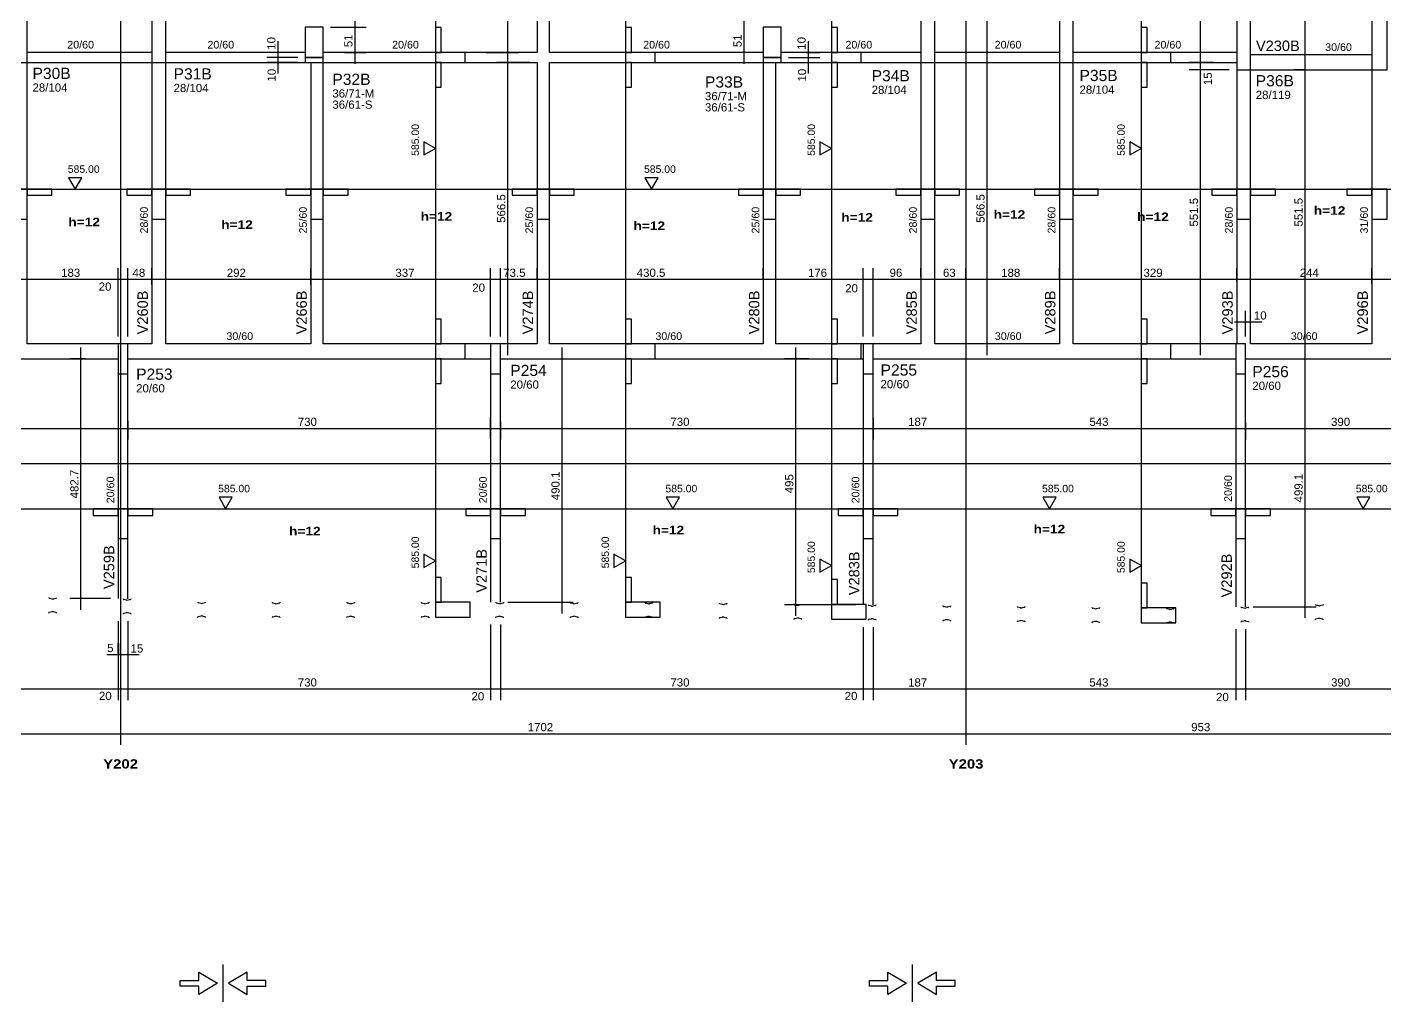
# Model space of a CAD drawing. Extents: x 618 to 9052, y 0 to 6750.
# Drawn here: x 4361 to 7094, y 0 to 1962 of the extents above; entities that cross this region are included whole.
import ezdxf

# ---------------------------------------------------------------- set-up
doc = ezdxf.new("R2010")
doc.units = 0
doc.header["$MEASUREMENT"] = 0
doc.linetypes.add('ESTILO_TQS_0007', pattern=[2.1, 1.5, -0.2, 0.2, -0.2])
for name, color, linetype in [('MTH-179', 1, 'CONTINUOUS'), ('MTH-202', 1, 'CONTINUOUS'), ('MTH-212', 1, 'CONTINUOUS'), ('MTH-224', 4, 'CONTINUOUS'), ('MTH-231', 1, 'CONTINUOUS'), ('MTH-COTAS7', 31, 'CONTINUOUS'), ('MTH-DIM-PILAR', 3, 'CONTINUOUS'), ('MTH-DIM-VIGA', 3, 'CONTINUOUS'), ('MTH-EIXO-214', 4, 'CONTINUOUS'), ('MTH-FACE-VIGA', 7, 'CONTINUOUS'), ('MTH-LINHA-SEÇÃO', 16, 'CONTINUOUS'), ('MTH-PILAR-MORRE', 5, 'CONTINUOUS'), ('MTH-PILAR-SEGUE', 5, 'CONTINUOUS'), ('MTH-TIT1-PILAR', 5, 'CONTINUOUS'), ('MTH-TIT1-VIGA', 5, 'CONTINUOUS'), ('MTH-TXT', 4, 'CONTINUOUS'), ('MTH-TXT-NEGRITO', 5, 'CONTINUOUS')]:
    doc.layers.add(name, color=color, linetype=linetype)
doc.styles.add('TQS_ARIAL', font='arial.ttf')
doc.styles.add('TQS_ARIAL_BLACK', font='ariblk.ttf')

msp = doc.modelspace()

# ---------------------------------------------------------------- linework, layer by layer
at = {"layer": 'MTH-179', "linetype": 'Continuous'}
for p, q in [((4755.004952, 75.003475), (4755.004952, 0.003475)), ((6142.504952, 75.003475), (6142.504952, 0.003475))]:
    msp.add_line(p, q, dxfattribs=at)
for points in [[(4743.753853, 37.503475), (4706.253853, 15.003475), (4706.253853, 31.878475), (4668.753853, 31.878475), (4668.753853, 43.128475), (4706.253853, 43.128475), (4706.253853, 60.003475), (4743.753853, 37.503475)], [(4766.253853, 37.503475), (4803.753853, 15.003475), (4803.753853, 31.878475), (4841.253853, 31.878475), (4841.253853, 43.128475), (4803.753853, 43.128475), (4803.753853, 60.003475), (4766.253853, 37.503475)], [(6131.253853, 37.503475), (6093.753853, 15.003475), (6093.753853, 31.878475), (6056.253853, 31.878475), (6056.253853, 43.128475), (6093.753853, 43.128475), (6093.753853, 60.003475), (6131.253853, 37.503475)], [(6153.753853, 37.503475), (6191.253853, 15.003475), (6191.253853, 31.878475), (6228.753853, 31.878475), (6228.753853, 43.128475), (6191.253853, 43.128475), (6191.253853, 60.003475), (6153.753853, 37.503475)]]:
    msp.add_lwpolyline(points, dxfattribs=at)
at = {"layer": 'MTH-224', "linetype": 'Continuous'}
for points in [[(5159.584491, 1704.5194), (5182.532196, 1717.768905), (5159.584491, 1731.017092), (5159.584491, 1704.5194)], [(5956.871381, 1704.5194), (5979.819086, 1717.768905), (5956.871381, 1731.017092), (5956.871381, 1704.5194)], [(6580.444122, 1704.5194), (6603.391827, 1717.768905), (6580.444122, 1731.017092), (6580.444122, 1704.5194)], [(4444.344625, 1658.42588), (4457.59413, 1635.478175), (4470.842317, 1658.42588), (4444.344625, 1658.42588)], [(5604.383788, 1658.42588), (5617.633293, 1635.478175), (5630.88148, 1658.42588), (5604.383788, 1658.42588)], [(4747.055202, 1015.53517), (4760.304707, 992.587465), (4773.552894, 1015.53517), (4747.055202, 1015.53517)], [(5647.476135, 1015.53517), (5660.72564, 992.587465), (5673.973827, 1015.53517), (5647.476135, 1015.53517)], [(6405.632404, 1015.53517), (6418.881909, 992.587465), (6432.130096, 1015.53517), (6405.632404, 1015.53517)], [(7037.276405, 1015.53517), (7050.52591, 992.587465), (7063.774096, 1015.53517), (7037.276405, 1015.53517)], [(5159.584491, 874.281128), (5182.532196, 887.530633), (5159.584491, 900.77882), (5159.584491, 874.281128)], [(5542.153733, 874.281128), (5565.101438, 887.530633), (5542.153733, 900.77882), (5542.153733, 874.281128)], [(5956.871381, 864.637978), (5979.819086, 877.887483), (5956.871381, 891.13567), (5956.871381, 864.637978)], [(6580.444122, 864.637978), (6603.391827, 877.887483), (6580.444122, 891.13567), (6580.444122, 864.637978)]]:
    msp.add_lwpolyline(points, dxfattribs=at)
at = {"layer": 'MTH-231', "linetype": 'Continuous'}
for p, q in [((4404.833035, 812.573901), (4404.838491, 813.508969)), ((4411.074827, 810.462743), (4405.42748, 811.815694)), ((4418.911134, 811.737025), (4413.248386, 810.450061)), ((4419.519841, 813.423313), (4419.514386, 812.488244)), ((4554.823483, 810.466592), (4554.828939, 811.40166)), ((4561.065275, 808.355434), (4555.417928, 809.708385)), ((4568.901582, 809.629716), (4563.238834, 808.342752)), ((4569.510289, 811.316004), (4569.504834, 810.380935)), ((4704.787473, 803.702669), (4704.792929, 804.637737)), ((4711.029265, 801.591511), (4705.381918, 802.944462)), ((4718.865572, 802.865793), (4713.202824, 801.578829)), ((4719.474279, 804.552081), (4719.468824, 803.617012)), ((4854.788299, 803.421936), (4854.793755, 804.357004)), ((4861.030091, 801.310778), (4855.382744, 802.663729)), ((4868.866398, 802.58506), (4863.20365, 801.298096)), ((4869.475105, 804.271348), (4869.46965, 803.336279)), ((5004.790435, 803.371753), (5004.795891, 804.306821)), ((5011.032227, 801.260595), (5005.38488, 802.613546)), ((5018.868534, 802.534877), (5013.205786, 801.247913)), ((5019.477241, 804.221165), (5019.471786, 803.286096)), ((5154.792854, 803.371334), (5154.79831, 804.306402)), ((5161.034646, 801.260176), (5155.387299, 802.613127)), ((5168.870953, 802.534458), (5163.208205, 801.247494)), ((5169.47966, 804.220746), (5169.474205, 803.285677)), ((5304.794648, 803.26089), (5304.800104, 804.195958)), ((5311.03644, 801.149732), (5305.389093, 802.502683)), ((5318.872747, 802.424014), (5313.209999, 801.13705)), ((5319.481454, 804.110302), (5319.475999, 803.175233)), ((5454.796442, 803.150445), (5454.801898, 804.085513)), ((5461.038234, 801.039287), (5455.390887, 802.392238)), ((5468.874541, 802.313569), (5463.211793, 801.026605)), ((5469.483248, 803.999857), (5469.477793, 803.064788)), ((5604.798235, 803.04), (5604.803691, 803.975068)), ((5611.040027, 800.928842), (5605.39268, 802.281793)), ((5618.876334, 802.203124), (5613.213586, 800.91616)), ((5619.485041, 803.889412), (5619.479586, 802.954343)), ((5754.792594, 801.621044), (5754.79805, 802.556112)), ((5761.034386, 799.509886), (5755.387039, 800.862837)), ((5768.870693, 800.784168), (5763.207945, 799.497204)), ((5769.4794, 802.470456), (5769.473945, 801.535387)), ((5904.784936, 799.847026), (5904.790392, 800.782094)), ((5911.026728, 797.735868), (5905.379381, 799.088819)), ((5918.863035, 799.01015), (5913.200287, 797.723186)), ((5919.471742, 800.696438), (5919.466287, 799.761369)), ((6054.778443, 798.278076), (6054.783899, 799.213144)), ((6061.020235, 796.166918), (6055.372888, 797.519869)), ((6068.856542, 797.4412), (6063.193794, 796.154236)), ((6069.465249, 799.127488), (6069.459794, 798.192419)), ((6204.770785, 796.504261), (6204.776241, 797.439329)), ((6211.012577, 794.393103), (6205.36523, 795.746054)), ((6218.848884, 795.667385), (6213.186136, 794.380421)), ((6219.457591, 797.353673), (6219.452136, 796.418604)), ((6354.763582, 794.810434), (6354.769038, 795.745502)), ((6361.005374, 792.699276), (6355.358027, 794.052227)), ((6368.841681, 793.973558), (6363.178933, 792.686594)), ((6369.450388, 795.659846), (6369.444933, 794.724777)), ((6504.755471, 792.956633), (6504.760927, 793.891701)), ((6519.442277, 793.806045), (6519.436822, 792.870976)), ((6654.790403, 791.814414), (6654.795859, 792.749482)), ((6669.477209, 792.663826), (6669.471754, 791.728757)), ((6804.80662, 794.24249), (6804.812076, 795.177558)), ((6811.048412, 792.131332), (6805.401065, 793.484283)), ((6818.884719, 793.405614), (6813.221971, 792.11865)), ((6819.493426, 795.091902), (6819.487971, 794.156833)), ((6954.862305, 799.096805), (6954.867761, 800.031873)), ((6961.104097, 796.985647), (6955.45675, 798.338598)), ((6968.940404, 798.259929), (6963.277656, 796.972965)), ((6969.549111, 799.946217), (6969.543656, 799.011148)), ((4404.657628, 782.509497), (4404.663084, 783.444565)), ((4405.266335, 784.195784), (4410.929084, 785.482748)), ((4413.102643, 785.470067), (4418.749989, 784.117115)), ((4419.344434, 783.358908), (4419.338978, 782.42384)), ((4554.648076, 780.402188), (4554.653532, 781.337256)), ((4555.256783, 782.088475), (4560.919532, 783.375439)), ((4563.093091, 783.362758), (4568.740437, 782.009806)), ((4569.334882, 781.251599), (4569.329426, 780.316531)), ((4704.612066, 773.638265), (4704.617522, 774.573333)), ((4705.220773, 775.324552), (4710.883522, 776.611516)), ((4713.057081, 776.598835), (4718.704427, 775.245883)), ((4719.298872, 774.487676), (4719.293416, 773.552608)), ((4854.612892, 773.357532), (4854.618348, 774.2926)), ((4855.221599, 775.043819), (4860.884348, 776.330783)), ((4863.057907, 776.318102), (4868.705253, 774.96515)), ((4869.299698, 774.206943), (4869.294242, 773.271875)), ((5004.615028, 773.307349), (5004.620484, 774.242417)), ((5005.223735, 774.993636), (5010.886484, 776.2806)), ((5013.060043, 776.267919), (5018.707389, 774.914967)), ((5019.301834, 774.15676), (5019.296378, 773.221692)), ((5154.617447, 773.30693), (5154.622903, 774.241998)), ((5155.226154, 774.993217), (5160.888903, 776.280181)), ((5163.062462, 776.2675), (5168.709808, 774.914548)), ((5169.304253, 774.156341), (5169.298797, 773.221273)), ((5304.619241, 773.196486), (5304.624697, 774.131554)), ((5305.227948, 774.882773), (5310.890697, 776.169737)), ((5313.064256, 776.157056), (5318.711602, 774.804104)), ((5319.306047, 774.045897), (5319.300591, 773.110829)), ((5454.621035, 773.086041), (5454.626491, 774.021109)), ((5455.229742, 774.772328), (5460.892491, 776.059292)), ((5463.06605, 776.046611), (5468.713396, 774.693659)), ((5469.307841, 773.935452), (5469.302385, 773.000384)), ((5604.622828, 772.975596), (5604.628284, 773.910664)), ((5605.231535, 774.661883), (5610.894284, 775.948847)), ((5613.067843, 775.936166), (5618.715189, 774.583214)), ((5619.309634, 773.825007), (5619.304178, 772.889939)), ((5754.617187, 771.55664), (5754.622643, 772.491708)), ((5755.225894, 773.242927), (5760.888643, 774.529891)), ((5763.062202, 774.51721), (5768.709548, 773.164258)), ((5769.303993, 772.406051), (5769.298537, 771.470983)), ((5904.609529, 769.782622), (5904.614985, 770.71769)), ((5905.218236, 771.468909), (5910.880985, 772.755873)), ((5913.054544, 772.743192), (5918.70189, 771.39024)), ((5919.296335, 770.632033), (5919.290879, 769.696965)), ((6054.603036, 768.213672), (6054.608492, 769.14874)), ((6055.211743, 769.899959), (6060.874492, 771.186923)), ((6063.048051, 771.174242), (6068.695397, 769.82129)), ((6069.289842, 769.063083), (6069.284386, 768.128015)), ((6204.595378, 766.439857), (6204.600834, 767.374925)), ((6205.204085, 768.126144), (6210.866834, 769.413108)), ((6213.040393, 769.400427), (6218.687739, 768.047475)), ((6219.282184, 767.289268), (6219.276728, 766.3542)), ((6354.588175, 764.74603), (6354.593631, 765.681098)), ((6355.196882, 766.432317), (6360.859631, 767.719281)), ((6363.03319, 767.7066), (6368.680536, 766.353648)), ((6369.274981, 765.595441), (6369.269525, 764.660373)), ((6505.188771, 764.578516), (6510.85152, 765.86548)), ((6510.997263, 790.845475), (6505.349916, 792.198426)), ((6513.025079, 765.852799), (6518.672425, 764.499847)), ((6518.83357, 792.119757), (6513.170822, 790.832793)), ((6661.032195, 789.703256), (6655.384848, 791.056207)), ((6668.868502, 790.977538), (6663.205754, 789.690574)), ((6805.23992, 765.864373), (6810.902669, 767.151337)), ((6813.076228, 767.138656), (6818.723574, 765.785704)), ((6954.686898, 769.032401), (6954.692354, 769.967469)), ((6955.295605, 770.718688), (6960.958354, 772.005652)), ((6963.131913, 771.992971), (6968.779259, 770.640019)), ((6969.373704, 769.881812), (6969.368248, 768.946744)), ((6504.580064, 762.892229), (6504.58552, 763.827297)), ((6519.26687, 763.74164), (6519.261414, 762.806572)), ((6654.614996, 761.75001), (6654.620452, 762.685078)), ((6655.223703, 763.436297), (6660.886452, 764.723261)), ((6663.060011, 764.71058), (6668.707357, 763.357628)), ((6669.301802, 762.599421), (6669.296346, 761.664353)), ((6804.631213, 764.178086), (6804.636669, 765.113154)), ((6819.318019, 765.027497), (6819.312563, 764.092429))]:
    msp.add_line(p, q, dxfattribs=at)
for centre, radius, start, end in [((4405.608045, 812.569388), 0.775021, 179.666352, 256.527493), ((4410.894263, 809.709049), 0.775021, 359.666352, 76.527493), ((4413.420144, 809.694312), 0.775021, 102.803943, 179.665084), ((4418.739378, 812.492775), 0.775021, 282.803943, 359.665084), ((4555.598493, 810.462079), 0.775021, 179.666352, 256.527493), ((4560.884711, 807.60174), 0.775021, 359.666352, 76.527493), ((4563.410592, 807.587003), 0.775021, 102.803943, 179.665084), ((4568.729826, 810.385466), 0.775021, 282.803943, 359.665084), ((4705.562483, 803.698156), 0.775021, 179.666352, 256.527493), ((4710.848701, 800.837817), 0.775021, 359.666352, 76.527493), ((4713.374582, 800.82308), 0.775021, 102.803943, 179.665084), ((4718.693816, 803.621543), 0.775021, 282.803943, 359.665084), ((4855.563309, 803.417423), 0.775021, 179.666352, 256.527493), ((4860.849527, 800.557084), 0.775021, 359.666352, 76.527493), ((4863.375408, 800.542347), 0.775021, 102.803943, 179.665084), ((4868.694642, 803.34081), 0.775021, 282.803943, 359.665084), ((5005.565445, 803.36724), 0.775021, 179.666352, 256.527493), ((5010.851663, 800.506901), 0.775021, 359.666352, 76.527493), ((5013.377544, 800.492164), 0.775021, 102.803943, 179.665084), ((5018.696778, 803.290627), 0.775021, 282.803943, 359.665084), ((5155.567864, 803.366821), 0.775021, 179.666352, 256.527493), ((5160.854082, 800.506482), 0.775021, 359.666352, 76.527493), ((5163.379963, 800.491745), 0.775021, 102.803943, 179.665084), ((5168.699197, 803.290208), 0.775021, 282.803943, 359.665084), ((5305.569658, 803.256377), 0.775021, 179.666352, 256.527493), ((5310.855876, 800.396038), 0.775021, 359.666352, 76.527493), ((5313.381757, 800.381301), 0.775021, 102.803943, 179.665084), ((5318.700991, 803.179764), 0.775021, 282.803943, 359.665084), ((5455.571452, 803.145932), 0.775021, 179.666352, 256.527493), ((5460.85767, 800.285593), 0.775021, 359.666352, 76.527493), ((5463.383551, 800.270856), 0.775021, 102.803943, 179.665084), ((5468.702785, 803.069319), 0.775021, 282.803943, 359.665084), ((5605.573245, 803.035487), 0.775021, 179.666352, 256.527493), ((5610.859463, 800.175148), 0.775021, 359.666352, 76.527493), ((5613.385344, 800.160411), 0.775021, 102.803943, 179.665084), ((5618.704578, 802.958874), 0.775021, 282.803943, 359.665084), ((5755.567604, 801.616531), 0.775021, 179.666352, 256.527493), ((5760.853822, 798.756192), 0.775021, 359.666352, 76.527493), ((5763.379703, 798.741455), 0.775021, 102.803943, 179.665084), ((5768.698937, 801.539918), 0.775021, 282.803943, 359.665084), ((5905.559946, 799.842513), 0.775021, 179.666352, 256.527493), ((5910.846164, 796.982174), 0.775021, 359.666352, 76.527493), ((5913.372045, 796.967437), 0.775021, 102.803943, 179.665084), ((5918.691279, 799.7659), 0.775021, 282.803943, 359.665084), ((6055.553453, 798.273563), 0.775021, 179.666352, 256.527493), ((6060.839671, 795.413224), 0.775021, 359.666352, 76.527493), ((6063.365552, 795.398487), 0.775021, 102.803943, 179.665084), ((6068.684786, 798.19695), 0.775021, 282.803943, 359.665084), ((6205.545795, 796.499748), 0.775021, 179.666352, 256.527493), ((6210.832013, 793.639409), 0.775021, 359.666352, 76.527493), ((6213.357894, 793.624672), 0.775021, 102.803943, 179.665084), ((6218.677128, 796.423135), 0.775021, 282.803943, 359.665084), ((6355.538592, 794.805921), 0.775021, 179.666352, 256.527493), ((6360.82481, 791.945582), 0.775021, 359.666352, 76.527493), ((6363.350691, 791.930845), 0.775021, 102.803943, 179.665084), ((6368.669925, 794.729308), 0.775021, 282.803943, 359.665084), ((6505.530481, 792.95212), 0.775021, 179.666352, 256.527493), ((6518.661814, 792.875507), 0.775021, 282.803943, 359.665084), ((6805.58163, 794.237977), 0.775021, 179.666352, 256.527493), ((6818.712963, 794.161364), 0.775021, 282.803943, 359.665084), ((6955.637315, 799.092292), 0.775021, 179.666352, 256.527493), ((6960.923533, 796.231953), 0.775021, 359.666352, 76.527493), ((6963.449414, 796.217216), 0.775021, 102.803943, 179.665084), ((6968.768648, 799.015679), 0.775021, 282.803943, 359.665084), ((4405.438093, 783.440035), 0.775021, 102.803943, 179.665084), ((4410.757324, 786.238501), 0.775025, 282.804082, 359.770246), ((4413.283207, 786.223761), 0.775021, 179.666352, 256.527493), ((4418.569426, 783.363421), 0.775021, 359.666352, 76.527493), ((4555.428541, 781.332726), 0.775021, 102.803943, 179.665084), ((4560.747772, 784.131192), 0.775025, 282.804082, 359.770246), ((4563.273655, 784.116452), 0.775021, 179.666352, 256.527493), ((4568.559874, 781.256112), 0.775021, 359.666352, 76.527493), ((4705.392531, 774.568803), 0.775021, 102.803943, 179.665084), ((4710.711762, 777.367269), 0.775025, 282.804082, 359.770246), ((4713.237645, 777.352529), 0.775021, 179.666352, 256.527493), ((4718.523864, 774.492189), 0.775021, 359.666352, 76.527493), ((4855.393357, 774.28807), 0.775021, 102.803943, 179.665084), ((4860.712588, 777.086536), 0.775025, 282.804082, 359.770246), ((4863.238471, 777.071796), 0.775021, 179.666352, 256.527493), ((4868.52469, 774.211456), 0.775021, 359.666352, 76.527493), ((5005.395493, 774.237887), 0.775021, 102.803943, 179.665084), ((5010.714724, 777.036353), 0.775025, 282.804082, 359.770246), ((5013.240607, 777.021613), 0.775021, 179.666352, 256.527493), ((5018.526826, 774.161273), 0.775021, 359.666352, 76.527493), ((5155.397912, 774.237468), 0.775021, 102.803943, 179.665084), ((5160.717143, 777.035934), 0.775025, 282.804082, 359.770246), ((5163.243026, 777.021194), 0.775021, 179.666352, 256.527493), ((5168.529245, 774.160854), 0.775021, 359.666352, 76.527493), ((5305.399706, 774.127024), 0.775021, 102.803943, 179.665084), ((5310.718937, 776.92549), 0.775025, 282.804082, 359.770246), ((5313.24482, 776.91075), 0.775021, 179.666352, 256.527493), ((5318.531039, 774.05041), 0.775021, 359.666352, 76.527493), ((5455.4015, 774.016579), 0.775021, 102.803943, 179.665084), ((5460.720731, 776.815045), 0.775025, 282.804082, 359.770246), ((5463.246614, 776.800305), 0.775021, 179.666352, 256.527493), ((5468.532833, 773.939965), 0.775021, 359.666352, 76.527493), ((5605.403293, 773.906134), 0.775021, 102.803943, 179.665084), ((5610.722524, 776.7046), 0.775025, 282.804082, 359.770246), ((5613.248407, 776.68986), 0.775021, 179.666352, 256.527493), ((5618.534626, 773.82952), 0.775021, 359.666352, 76.527493), ((5755.397652, 772.487178), 0.775021, 102.803943, 179.665084), ((5760.716883, 775.285644), 0.775025, 282.804082, 359.770246), ((5763.242766, 775.270904), 0.775021, 179.666352, 256.527493), ((5768.528985, 772.410564), 0.775021, 359.666352, 76.527493), ((5905.389994, 770.71316), 0.775021, 102.803943, 179.665084), ((5910.709225, 773.511626), 0.775025, 282.804082, 359.770246), ((5913.235108, 773.496886), 0.775021, 179.666352, 256.527493), ((5918.521327, 770.636546), 0.775021, 359.666352, 76.527493), ((6055.383501, 769.14421), 0.775021, 102.803943, 179.665084), ((6060.702732, 771.942676), 0.775025, 282.804082, 359.770246), ((6063.228615, 771.927936), 0.775021, 179.666352, 256.527493), ((6068.514834, 769.067596), 0.775021, 359.666352, 76.527493), ((6205.375843, 767.370395), 0.775021, 102.803943, 179.665084), ((6210.695074, 770.168861), 0.775025, 282.804082, 359.770246), ((6213.220957, 770.154121), 0.775021, 179.666352, 256.527493), ((6218.507176, 767.293781), 0.775021, 359.666352, 76.527493), ((6355.36864, 765.676568), 0.775021, 102.803943, 179.665084), ((6360.687871, 768.475034), 0.775025, 282.804082, 359.770246), ((6363.213754, 768.460294), 0.775021, 179.666352, 256.527493), ((6368.499973, 765.599954), 0.775021, 359.666352, 76.527493), ((6510.67976, 766.621233), 0.775025, 282.804082, 359.770246), ((6510.816699, 790.091781), 0.775021, 359.666352, 76.527493), ((6513.205643, 766.606493), 0.775021, 179.666352, 256.527493), ((6513.34258, 790.077044), 0.775021, 102.803943, 179.665084), ((6655.565413, 791.809901), 0.775021, 179.666352, 256.527493), ((6660.714692, 765.479014), 0.775025, 282.804082, 359.770246), ((6660.851631, 788.949562), 0.775021, 359.666352, 76.527493), ((6663.240575, 765.464274), 0.775021, 179.666352, 256.527493), ((6663.377512, 788.934825), 0.775021, 102.803943, 179.665084), ((6668.696746, 791.733288), 0.775021, 282.803943, 359.665084), ((6805.411678, 765.108624), 0.775021, 102.803943, 179.665084), ((6810.730909, 767.90709), 0.775025, 282.804082, 359.770246), ((6810.867848, 791.377638), 0.775021, 359.666352, 76.527493), ((6813.256792, 767.89235), 0.775021, 179.666352, 256.527493), ((6813.393729, 791.362901), 0.775021, 102.803943, 179.665084), ((6818.543011, 765.03201), 0.775021, 359.666352, 76.527493), ((6955.467363, 769.962939), 0.775021, 102.803943, 179.665084), ((6960.786594, 772.761405), 0.775025, 282.804082, 359.770246), ((6963.312477, 772.746665), 0.775021, 179.666352, 256.527493), ((6968.598696, 769.886325), 0.775021, 359.666352, 76.527493), ((6505.360529, 763.822767), 0.775021, 102.803943, 179.665084), ((6518.491862, 763.746153), 0.775021, 359.666352, 76.527493), ((6655.395461, 762.680548), 0.775021, 102.803943, 179.665084), ((6668.526794, 762.603934), 0.775021, 359.666352, 76.527493)]:
    msp.add_arc(centre, radius, start, end, dxfattribs=at)
at = {"layer": 'MTH-COTAS7', "linetype": 'Continuous'}
for p, q in [((5328.363234, 1888.235538), (5328.363234, 2440.236807)), ((6293.107949, 1888.235538), (6293.107949, 2440.236807)), ((6722.727185, 1888.235538), (6722.727185, 2440.236807)), ((6933.469526, 1883.235538), (6933.469526, 2367.235538)), ((5020.633384, 1984.235537), (5020.633384, 1888.235538)), ((5804.028478, 1888.235538), (5804.028478, 1984.235538)), ((4971.782195, 1961.735537), (5043.133384, 1961.735537)), ((4866.111897, 1878.235537), (4866.111897, 1933.235538)), ((4866.111897, 1868.235537), (4866.111897, 1923.235537)), ((5933.892048, 1878.235538), (5933.892048, 1933.235538)), ((5933.892048, 1868.235538), (5933.892048, 1923.235538)), ((4879.006512, 1910.735538), (4843.611897, 1910.735538)), ((4905.782195, 1900.735537), (4843.611897, 1900.735537)), ((4905.782195, 1900.735537), (4843.611897, 1900.735537)), ((4905.782195, 1890.735537), (4843.611897, 1890.735537)), ((4999.664012, 1910.735538), (5043.133384, 1910.735538)), ((5284.204451, 1910.735538), (5350.863234, 1910.735538)), ((5372.282195, 1890.735538), (5305.863234, 1890.735538)), ((5328.363234, 1301.735539), (5328.363234, 1913.235538)), ((5827.782195, 1910.735538), (5781.528478, 1910.735538)), ((5893.782195, 1900.735538), (5956.392048, 1900.735538)), ((5893.782195, 1900.735538), (5956.392048, 1900.735538)), ((5893.782195, 1890.735538), (5956.392048, 1890.735538)), ((5929.900261, 1910.735538), (5956.392048, 1910.735538)), ((6298.281814, 1910.735538), (6270.607949, 1910.735538)), ((6293.107949, 1301.735539), (6293.107949, 1913.235538)), ((6753.477782, 1910.735538), (6700.227185, 1910.735538)), ((6749.001499, 1890.735538), (6700.227185, 1890.735538)), ((6722.727185, 1853.23554), (6722.727185, 1913.235538)), ((6722.727185, 1301.735539), (6722.727185, 1898.23554)), ((6952.975198, 1905.735538), (6910.969526, 1905.735538)), ((6933.469526, 1301.735539), (6933.469526, 1898.235538)), ((6780.783002, 1875.73554), (6700.227185, 1875.73554)), ((6780.783002, 1875.73554), (6700.227185, 1875.73554)), ((6930.784863, 1875.735538), (6910.969526, 1875.735538)), ((4360.782957, 1443.580451), (4360.782957, 1476.735502)), ((4543.782865, 1339.235502), (4543.782865, 1476.735502)), ((4543.782865, 1339.235502), (4543.782865, 1476.735502)), ((4563.782865, 1339.235502), (4563.782865, 1476.735502)), ((4563.782865, 1339.235502), (4563.782865, 1476.735502)), ((4611.782195, 1442.795211), (4611.782195, 1476.735502)), ((4639.782195, 1420.880692), (4639.782195, 1476.735502)), ((4931.782195, 1443.332952), (4931.782195, 1476.735502)), ((4956.782195, 1443.332952), (4956.782195, 1476.735502)), ((5293.782865, 1339.235502), (5293.782865, 1476.735502)), ((5293.782865, 1339.235502), (5293.782865, 1476.735502)), ((5313.782865, 1339.235502), (5313.782865, 1476.735502)), ((5313.782865, 1339.235502), (5313.782865, 1476.735502)), ((5387.282195, 1453.349431), (5387.282195, 1476.735502)), ((5412.282195, 1447.439297), (5412.282195, 1476.735502)), ((5842.782195, 1455.516278), (5842.782195, 1476.735502)), ((5867.782195, 1455.516278), (5867.782195, 1476.735502)), ((6043.782865, 1339.235502), (6043.782865, 1476.735502)), ((6043.782865, 1339.235502), (6043.782865, 1476.735502)), ((6063.782865, 1339.235502), (6063.782865, 1476.735502)), ((6063.782865, 1339.235502), (6063.782865, 1476.735502)), ((6159.782195, 1458.919452), (6159.782195, 1476.735502)), ((6187.782195, 1454.176479), (6187.782195, 1476.735502)), ((6250.782195, 1455.863761), (6250.782195, 1476.735502)), ((6250.782195, 1455.863761), (6250.782195, 1476.735502)), ((6438.781432, 1452.677655), (6438.781432, 1476.735502)), ((6466.781432, 1449.473557), (6466.781432, 1476.735502)), ((6795.783002, 1449.987599), (6795.783002, 1476.735502)), ((6823.783002, 1449.987599), (6823.783002, 1476.735502)), ((7067.786723, 1445.381953), (7067.786723, 1476.735502)), ((4338.282957, 1454.235502), (4566.282865, 1454.235502)), ((4521.282865, 1454.235502), (4586.282865, 1454.235502)), ((4541.282865, 1454.235502), (4634.282195, 1454.235502)), ((4617.282195, 1454.235502), (4954.282195, 1454.235502)), ((4934.282195, 1454.235502), (5316.282865, 1454.235502)), ((5271.282865, 1454.235502), (5336.282865, 1454.235502)), ((5291.282865, 1454.235502), (5409.782195, 1454.235502)), ((5389.782195, 1454.235502), (5865.282195, 1454.235502)), ((5845.282195, 1454.235502), (6066.282865, 1454.235502)), ((6021.282865, 1454.235502), (6086.282865, 1454.235502)), ((6041.282865, 1454.235502), (6182.282195, 1454.235502)), ((6165.282195, 1454.235502), (6273.282195, 1454.235502)), ((6228.282195, 1454.235502), (6461.281432, 1454.235502)), ((6444.281432, 1454.235502), (6818.283002, 1454.235502)), ((6801.283002, 1454.235502), (7090.286723, 1454.235502)), ((7076.286723, 1454.235502), (7226.282195, 1454.235502)), ((6791.282865, 1368.528141), (6846.283002, 1368.528141)), ((6813.782865, 1339.235502), (6813.782865, 1391.028141)), ((6823.783002, 1339.235502), (6823.783002, 1391.028141)), ((4468.979293, 789.046128), (4468.979293, 1316.735502)), ((5372.282195, 1324.235539), (5305.863234, 1324.235539)), ((5437.594084, 781.638964), (5437.594084, 1316.735502)), ((5908.148324, 776.69398), (5908.148324, 1316.735502)), ((6731.417891, 1324.235539), (6700.227185, 1324.235539)), ((6940.623324, 1324.235539), (6910.969526, 1324.235539)), ((6933.469526, 772.667468), (6933.469526, 1316.735502)), ((4478.534479, 1294.235502), (4446.479293, 1294.235502)), ((5414.782195, 1294.235502), (5460.094084, 1294.235502)), ((5934.692471, 1294.235502), (5885.648324, 1294.235502)), ((6933.40677, 1294.235502), (6955.969526, 1294.235502)), ((5293.782865, 1133.474607), (5293.782865, 1176.735502)), ((6063.782865, 1175.637202), (6063.782865, 1131.735502)), ((6250.782195, 1190.559921), (6250.782195, 1131.735502)), ((6250.782195, 1190.559921), (6250.782195, 1131.735502)), ((3791.282865, 1154.235502), (4566.282865, 1154.235502)), ((4541.282865, 1154.235502), (5316.282865, 1154.235502)), ((4563.782865, 1169.552417), (4563.782865, 1131.735502)), ((5291.282865, 1154.235502), (6066.282865, 1154.235502)), ((5313.782865, 1167.787988), (5313.782865, 1131.735502)), ((6041.282865, 1154.235502), (6273.282195, 1154.235502)), ((6043.782865, 1156.515318), (6043.782865, 1131.735502)), ((6228.282195, 1154.235502), (6816.282865, 1154.235502)), ((6791.282865, 1154.235502), (7226.282195, 1154.235502)), ((6813.782865, 1165.305486), (6813.782865, 1131.735502)), ((4543.782865, 1142.361672), (4543.782865, 1131.735502)), ((6793.782865, 1145.834633), (6793.782865, 1131.735502)), ((4528.782865, 811.546128), (4446.479293, 811.546128)), ((5328.782865, 804.138964), (5460.094084, 804.138964)), ((6028.782865, 799.19398), (5885.648324, 799.19398)), ((6828.782865, 795.167468), (6955.969526, 795.167468)), ((4543.782865, 766.304087), (4543.782865, 607.214632)), ((4563.782865, 766.003215), (4563.782865, 607.214632)), ((4543.782865, 751.304087), (4543.782865, 607.214632)), ((4563.782865, 751.003215), (4563.782865, 607.214632)), ((5293.782865, 759.179872), (5293.782865, 607.214632)), ((5293.782865, 744.179872), (5293.782865, 607.214632)), ((5313.782865, 759.164265), (5313.782865, 607.214632)), ((5313.782865, 744.164265), (5313.782865, 607.214632)), ((6043.782865, 754.195724), (6043.782865, 607.214632)), ((6043.782865, 739.195724), (6043.782865, 607.214632)), ((6063.782865, 753.967303), (6063.782865, 607.214632)), ((6063.782865, 738.967303), (6063.782865, 607.214632)), ((6793.782865, 749.833899), (6793.782865, 607.214632)), ((6813.782865, 750.157563), (6813.782865, 607.214632)), ((4543.782865, 701.75936), (4543.782865, 721.437533)), ((4548.782195, 699.930512), (4548.782195, 721.437533)), ((4548.782195, 699.930512), (4548.782195, 721.437533)), ((6793.782865, 734.833899), (6793.782865, 607.214632)), ((6813.782865, 735.157563), (6813.782865, 607.214632)), ((4521.282865, 698.937533), (4571.282195, 698.937533)), ((4526.282195, 698.937533), (4586.282865, 698.937533)), ((4563.782865, 702.576875), (4563.782865, 676.437533)), ((3791.282865, 629.714632), (4566.282865, 629.714632)), ((4521.282865, 629.714632), (4586.282865, 629.714632)), ((4541.282865, 629.714632), (5316.282865, 629.714632)), ((5271.282865, 629.714632), (5336.282865, 629.714632)), ((5291.282865, 629.714632), (6066.282865, 629.714632)), ((6021.282865, 629.714632), (6086.282865, 629.714632)), ((6041.282865, 629.714632), (6273.282195, 629.714632)), ((6228.282195, 629.714632), (6816.282865, 629.714632)), ((6771.282865, 629.714632), (6836.282865, 629.714632)), ((6791.282865, 629.714632), (7226.282195, 629.714632)), ((6250.782195, 627.02254), (6250.782195, 607.214632)), ((6250.782195, 627.02254), (6250.782195, 607.214632)), ((4548.782195, 552.522478), (4548.782195, 517.214632)), ((4548.782195, 552.522478), (4548.782195, 517.214632)), ((3573.282195, 539.714632), (4571.282195, 539.714632)), ((4526.282195, 539.714632), (6273.282195, 539.714632)), ((6228.282195, 539.714632), (7226.282195, 539.714632)), ((6250.782195, 533.930327), (6250.782195, 517.214632)), ((6250.782195, 533.930327), (6250.782195, 517.214632))]:
    msp.add_line(p, q, dxfattribs=at)
at = {"layer": 'MTH-EIXO-214', "linetype": 'ESTILO_TQS_0007'}
for p, q in [((4548.782195, 6324.951479), (4548.782195, 517.214632)), ((6250.782195, 6324.951479), (6250.782195, 517.214632)), ((673.355745, 1083.235465), (8996.284341, 1083.235465))]:
    msp.add_line(p, q, dxfattribs=at)
at = {"layer": 'MTH-FACE-VIGA', "linetype": 'Continuous'}
for points in [[(5387.282195, 2041.735538), (5387.282195, 1910.735501)], [(5412.282195, 1910.735501), (5412.282195, 2041.735538)], [(4611.782195, 1910.735501), (4360.782957, 1910.735501)], [(4360.782957, 1324.235502), (4360.782957, 1890.735539)], [(4360.782957, 1890.735501), (4611.782195, 1890.735501)], [(4611.782195, 1890.735501), (4611.782195, 1324.235502)], [(4920.782195, 1910.735501), (4639.782195, 1910.735501)], [(4639.782195, 1324.235502), (4639.782195, 1890.73553)], [(4639.782195, 1890.735501), (4920.782195, 1890.735501)], [(4931.782195, 1890.735538), (4931.782195, 1324.235502)], [(5387.282195, 1910.735501), (4956.782195, 1910.735501)], [(4956.782195, 1324.235502), (4956.782195, 1890.735501)], [(4956.782195, 1890.735501), (5387.282195, 1890.735501)], [(5387.282195, 1890.735501), (5387.282195, 1324.235502)], [(5842.782195, 1910.735501), (5412.282195, 1910.735501)], [(5412.282195, 1324.235502), (5412.282195, 1890.735501)], [(5412.282195, 1890.735501), (5842.782195, 1890.735501)], [(5842.782195, 1890.735501), (5842.782195, 1324.235502)], [(5867.782195, 1324.235502), (5867.782195, 1890.735538)], [(6159.782195, 1910.735501), (5878.782195, 1910.735501)], [(5878.782195, 1890.735501), (6159.782195, 1890.735501)], [(6159.782195, 1890.73553), (6159.782195, 1324.235502)], [(6438.781432, 1910.735501), (6187.782195, 1910.735501)], [(6187.782195, 1324.235502), (6187.782195, 1890.735501)], [(6187.782195, 1890.735501), (6438.781432, 1890.735501)], [(6438.781432, 1890.735539), (6438.781432, 1324.235502)], [(6795.783002, 1910.735501), (6466.781432, 1910.735501)], [(6466.781432, 1324.235502), (6466.781432, 1890.735501)], [(6466.781432, 1890.735501), (6795.783002, 1890.735501)], [(7067.786723, 1905.735539), (6823.783002, 1905.735539)], [(6795.783002, 1875.73554), (6795.783002, 1324.235502)], [(6823.783002, 1324.235502), (6823.783002, 1875.73554)], [(6823.783002, 1875.735539), (7067.786723, 1875.735539)], [(7067.786723, 1875.735538), (7067.786723, 1324.235502)], [(4544.102748, 1324.235502), (4360.782957, 1324.235502)], [(4611.782195, 1324.235502), (4564.102748, 1324.235502)], [(4931.782195, 1324.235502), (4639.782195, 1324.235502)], [(5294.102748, 1324.235502), (4956.782195, 1324.235502)], [(5387.282195, 1324.235502), (5314.102748, 1324.235502)], [(5842.782195, 1324.235502), (5412.282195, 1324.235502)], [(6044.102748, 1324.235502), (5867.782195, 1324.235502)], [(6159.782195, 1324.235502), (6064.102748, 1324.235502)], [(6438.781432, 1324.235502), (6187.782195, 1324.235502)], [(6794.102748, 1324.235502), (6466.781432, 1324.235502)], [(7067.786723, 1324.235502), (6823.783002, 1324.235502)], [(4346.782957, 1294.235502), (4544.102748, 1294.235502)], [(4564.102748, 1294.235502), (4625.782195, 1294.235502)], [(4625.782195, 1294.235502), (4944.282195, 1294.235502)], [(4944.282195, 1294.235502), (5294.102748, 1294.235502)], [(5314.102748, 1294.235502), (5399.782195, 1294.235502)], [(5399.782195, 1294.235502), (5855.282195, 1294.235502)], [(5855.282195, 1294.235502), (6044.102748, 1294.235502)], [(6064.102748, 1294.235502), (6173.782195, 1294.235502)], [(6173.782195, 1294.235502), (6452.781432, 1294.235502)], [(6452.781432, 1294.235502), (6794.102748, 1294.235502)], [(6814.102748, 1294.235502), (7083.286723, 1294.235502)], [(7083.286723, 1294.235502), (7544.102748, 1294.235502)], [(4543.782865, 1264.235502), (4543.782865, 811.546128)], [(4563.782865, 811.276869), (4563.782865, 1264.235502)], [(5293.782865, 1264.235502), (5293.782865, 804.152861)], [(5313.782865, 804.138964), (5313.782865, 1264.235502)], [(6043.782865, 1264.235502), (6043.782865, 799.19398)], [(6063.782865, 798.965555), (6063.782865, 1264.235502)], [(6793.782865, 1264.235502), (6793.782865, 794.843676)], [(6813.782865, 795.167468), (6813.782865, 1264.235502)]]:
    msp.add_lwpolyline(points, dxfattribs=at)
at = {"layer": 'MTH-LINHA-SEÇÃO', "linetype": 'Continuous'}
for p, q in [((5182.532196, 4938.622769), (5182.532196, 774.266681)), ((6603.391827, 4096.893775), (6603.391827, 767.018971)), ((5979.819086, 2678.73551), (5979.819086, 773.769488)), ((5565.101438, 2627.235501), (5565.101438, 803.968169)), ((1085.927134, 1635.478175), (8679.057644, 1635.478175)), ((1085.927134, 992.587465), (8750.247429, 992.587465))]:
    msp.add_line(p, q, dxfattribs=at)
for points in [[(5194.532196, 1960.735538), (5182.532196, 1960.735538), (5182.532196, 1910.735538), (5194.532196, 1910.735538), (5194.532196, 1960.735538)], [(5577.101438, 1960.735538), (5565.101438, 1960.735538), (5565.101438, 1910.735538), (5577.101438, 1910.735538), (5577.101438, 1960.735538)], [(5991.819086, 1960.735538), (5979.819086, 1960.735538), (5979.819086, 1910.735538), (5991.819086, 1910.735538), (5991.819086, 1960.735538)], [(6615.391827, 1960.735538), (6603.391827, 1960.735538), (6603.391827, 1910.735538), (6615.391827, 1910.735538), (6615.391827, 1960.735538)], [(5182.532196, 1910.735538), (5182.532196, 1890.735538), (5242.532196, 1890.735538), (5242.532196, 1910.735538), (5182.532196, 1910.735538)], [(5194.532196, 1890.735538), (5182.532196, 1890.735538), (5182.532196, 1840.735538), (5194.532196, 1840.735538), (5194.532196, 1890.735538)], [(5565.101438, 1910.735538), (5565.101438, 1890.735538), (5625.101438, 1890.735538), (5625.101438, 1910.735538), (5565.101438, 1910.735538)], [(5577.101438, 1890.735538), (5565.101438, 1890.735538), (5565.101438, 1840.735538), (5577.101438, 1840.735538), (5577.101438, 1890.735538)], [(5979.819086, 1910.735538), (5979.819086, 1890.735538), (6039.819086, 1890.735538), (6039.819086, 1910.735538), (5979.819086, 1910.735538)], [(5991.819086, 1890.735538), (5979.819086, 1890.735538), (5979.819086, 1840.735538), (5991.819086, 1840.735538), (5991.819086, 1890.735538)], [(6603.391827, 1910.735538), (6603.391827, 1890.735538), (6663.391827, 1890.735538), (6663.391827, 1910.735538), (6603.391827, 1910.735538)], [(6615.391827, 1890.735538), (6603.391827, 1890.735538), (6603.391827, 1840.735538), (6615.391827, 1840.735538), (6615.391827, 1890.735538)], [(4360.782957, 1635.478175), (4332.782957, 1635.478175), (4332.782957, 1575.478175), (4360.782957, 1575.478175), (4360.782957, 1635.478175)], [(4410.782957, 1623.478175), (4410.782957, 1635.478175), (4360.782957, 1635.478175), (4360.782957, 1623.478175), (4410.782957, 1623.478175)], [(4611.782195, 1623.478175), (4611.782195, 1635.478175), (4561.782195, 1635.478175), (4561.782195, 1623.478175), (4611.782195, 1623.478175)], [(4639.782195, 1635.478175), (4611.782195, 1635.478175), (4611.782195, 1575.478175), (4639.782195, 1575.478175), (4639.782195, 1635.478175)], [(4689.782195, 1623.478175), (4689.782195, 1635.478175), (4639.782195, 1635.478175), (4639.782195, 1623.478175), (4689.782195, 1623.478175)], [(4931.782195, 1623.478175), (4931.782195, 1635.478175), (4881.782195, 1635.478175), (4881.782195, 1623.478175), (4931.782195, 1623.478175)], [(4956.782195, 1635.478175), (4931.782195, 1635.478175), (4931.782195, 1575.478175), (4956.782195, 1575.478175), (4956.782195, 1635.478175)], [(5006.782195, 1623.478175), (5006.782195, 1635.478175), (4956.782195, 1635.478175), (4956.782195, 1623.478175), (5006.782195, 1623.478175)], [(5387.282195, 1623.478175), (5387.282195, 1635.478175), (5337.282195, 1635.478175), (5337.282195, 1623.478175), (5387.282195, 1623.478175)], [(5412.282195, 1635.478175), (5387.282195, 1635.478175), (5387.282195, 1575.478175), (5412.282195, 1575.478175), (5412.282195, 1635.478175)], [(5462.282195, 1623.478175), (5462.282195, 1635.478175), (5412.282195, 1635.478175), (5412.282195, 1623.478175), (5462.282195, 1623.478175)], [(5842.782195, 1623.478175), (5842.782195, 1635.478175), (5792.782195, 1635.478175), (5792.782195, 1623.478175), (5842.782195, 1623.478175)], [(5867.782195, 1635.478175), (5842.782195, 1635.478175), (5842.782195, 1575.478175), (5867.782195, 1575.478175), (5867.782195, 1635.478175)], [(5917.782195, 1623.478175), (5917.782195, 1635.478175), (5867.782195, 1635.478175), (5867.782195, 1623.478175), (5917.782195, 1623.478175)], [(6159.782195, 1623.478175), (6159.782195, 1635.478175), (6109.782195, 1635.478175), (6109.782195, 1623.478175), (6159.782195, 1623.478175)], [(6187.782195, 1635.478175), (6159.782195, 1635.478175), (6159.782195, 1575.478175), (6187.782195, 1575.478175), (6187.782195, 1635.478175)], [(6237.782195, 1623.478175), (6237.782195, 1635.478175), (6187.782195, 1635.478175), (6187.782195, 1623.478175), (6237.782195, 1623.478175)], [(6438.781432, 1623.478175), (6438.781432, 1635.478175), (6388.781432, 1635.478175), (6388.781432, 1623.478175), (6438.781432, 1623.478175)], [(6466.781432, 1635.478175), (6438.781432, 1635.478175), (6438.781432, 1575.478175), (6466.781432, 1575.478175), (6466.781432, 1635.478175)], [(6516.781432, 1623.478175), (6516.781432, 1635.478175), (6466.781432, 1635.478175), (6466.781432, 1623.478175), (6516.781432, 1623.478175)], [(6795.783002, 1623.478175), (6795.783002, 1635.478175), (6745.783002, 1635.478175), (6745.783002, 1623.478175), (6795.783002, 1623.478175)], [(6823.783002, 1635.478175), (6795.783002, 1635.478175), (6795.783002, 1575.478175), (6823.783002, 1575.478175), (6823.783002, 1635.478175)], [(6873.783002, 1623.478175), (6873.783002, 1635.478175), (6823.783002, 1635.478175), (6823.783002, 1623.478175), (6873.783002, 1623.478175)], [(7067.786723, 1623.478175), (7067.786723, 1635.478175), (7017.786723, 1635.478175), (7017.786723, 1623.478175), (7067.786723, 1623.478175)], [(7098.786723, 1635.478175), (7067.786723, 1635.478175), (7067.786723, 1575.478175), (7098.786723, 1575.478175), (7098.786723, 1635.478175)], [(5194.532196, 1374.235539), (5182.532196, 1374.235539), (5182.532196, 1324.235539), (5194.532196, 1324.235539), (5194.532196, 1374.235539)], [(5577.101438, 1374.235539), (5565.101438, 1374.235539), (5565.101438, 1324.235539), (5577.101438, 1324.235539), (5577.101438, 1374.235539)], [(5991.819086, 1374.235539), (5979.819086, 1374.235539), (5979.819086, 1324.235539), (5991.819086, 1324.235539), (5991.819086, 1374.235539)], [(6615.391827, 1374.235539), (6603.391827, 1374.235539), (6603.391827, 1324.235539), (6615.391827, 1324.235539), (6615.391827, 1374.235539)], [(5182.532196, 1324.235539), (5182.532196, 1294.235539), (5242.532196, 1294.235539), (5242.532196, 1324.235539), (5182.532196, 1324.235539)], [(5565.101438, 1324.235539), (5565.101438, 1294.235539), (5625.101438, 1294.235539), (5625.101438, 1324.235539), (5565.101438, 1324.235539)], [(5979.819086, 1324.235539), (5979.819086, 1294.235539), (6039.819086, 1294.235539), (6039.819086, 1324.235539), (5979.819086, 1324.235539)], [(6603.391827, 1324.235539), (6603.391827, 1294.235539), (6663.391827, 1294.235539), (6663.391827, 1324.235539), (6603.391827, 1324.235539)], [(5194.532196, 1294.235539), (5182.532196, 1294.235539), (5182.532196, 1244.235539), (5194.532196, 1244.235539), (5194.532196, 1294.235539)], [(5577.101438, 1294.235539), (5565.101438, 1294.235539), (5565.101438, 1244.235539), (5577.101438, 1244.235539), (5577.101438, 1294.235539)], [(5991.819086, 1294.235539), (5979.819086, 1294.235539), (5979.819086, 1244.235539), (5991.819086, 1244.235539), (5991.819086, 1294.235539)], [(6615.391827, 1294.235539), (6603.391827, 1294.235539), (6603.391827, 1244.235539), (6615.391827, 1244.235539), (6615.391827, 1294.235539)], [(4543.782865, 992.587502), (4493.782865, 992.587502), (4493.782865, 978.587502), (4543.782865, 978.587502), (4543.782865, 992.587502)], [(4563.782865, 992.587502), (4543.782865, 992.587502), (4543.782865, 932.587502), (4563.782865, 932.587502), (4563.782865, 992.587502)], [(4613.782865, 992.587502), (4563.782865, 992.587502), (4563.782865, 978.587502), (4613.782865, 978.587502), (4613.782865, 992.587502)], [(5293.782865, 992.587502), (5243.782865, 992.587502), (5243.782865, 978.587502), (5293.782865, 978.587502), (5293.782865, 992.587502)], [(5313.782865, 992.587502), (5293.782865, 992.587502), (5293.782865, 932.587502), (5313.782865, 932.587502), (5313.782865, 992.587502)], [(5363.782865, 992.587502), (5313.782865, 992.587502), (5313.782865, 978.587502), (5363.782865, 978.587502), (5363.782865, 992.587502)], [(6043.782865, 992.587502), (5993.782865, 992.587502), (5993.782865, 978.587502), (6043.782865, 978.587502), (6043.782865, 992.587502)], [(6063.782865, 992.587502), (6043.782865, 992.587502), (6043.782865, 932.587502), (6063.782865, 932.587502), (6063.782865, 992.587502)], [(6113.782865, 992.587502), (6063.782865, 992.587502), (6063.782865, 978.587502), (6113.782865, 978.587502), (6113.782865, 992.587502)], [(6793.782865, 992.587502), (6743.782865, 992.587502), (6743.782865, 978.587502), (6793.782865, 978.587502), (6793.782865, 992.587502)], [(6813.782865, 992.587502), (6793.782865, 992.587502), (6793.782865, 932.587502), (6813.782865, 932.587502), (6813.782865, 992.587502)], [(6863.782865, 992.587502), (6813.782865, 992.587502), (6813.782865, 978.587502), (6863.782865, 978.587502), (6863.782865, 992.587502)], [(5194.532196, 854.266681), (5182.532196, 854.266681), (5182.532196, 804.266681), (5194.532196, 804.266681), (5194.532196, 854.266681)], [(5577.101438, 854.266681), (5565.101438, 854.266681), (5565.101438, 804.266681), (5577.101438, 804.266681), (5577.101438, 854.266681)], [(5991.819086, 849.926259), (5979.819086, 849.926259), (5979.819086, 799.926259), (5991.819086, 799.926259), (5991.819086, 849.926259)], [(6615.391827, 842.804212), (6603.391827, 842.804212), (6603.391827, 792.804212), (6615.391827, 792.804212), (6615.391827, 842.804212)], [(5182.532196, 804.266681), (5182.532196, 774.266681), (5252.532196, 774.266681), (5252.532196, 804.266681), (5182.532196, 804.266681)], [(5565.101438, 804.266681), (5565.101438, 774.266681), (5635.101438, 774.266681), (5635.101438, 804.266681), (5565.101438, 804.266681)], [(5979.819086, 799.926259), (5979.819086, 769.926259), (6049.819086, 769.926259), (6049.819086, 799.926259), (5979.819086, 799.926259)], [(6603.391827, 792.804212), (6603.391827, 762.804212), (6673.391827, 762.804212), (6673.391827, 792.804212), (6603.391827, 792.804212)]]:
    msp.add_lwpolyline(points, dxfattribs=at)
at = {"layer": 'MTH-PILAR-MORRE', "linetype": 'Continuous'}
for points in [[(4956.782195, 1900.735538), (4920.782195, 1900.735538), (4920.782195, 1890.735538), (4956.782195, 1890.735538), (4956.782195, 1900.735538)], [(5878.782195, 1900.735538), (5842.782195, 1900.735538), (5842.782195, 1890.735538), (5878.782195, 1890.735538), (5878.782195, 1900.735538)]]:
    msp.add_lwpolyline(points, dxfattribs=at)
at = {"layer": 'MTH-PILAR-SEGUE', "linetype": 'Continuous'}
for points in [[(7067.786723, 1875.735538), (7098.786723, 1875.735538), (7098.786723, 2065.735538), (7067.786723, 2065.735538), (7067.786723, 1875.735538)], [(4332.782957, 1890.735539), (4360.782957, 1890.735539), (4360.782957, 1994.735539), (4332.782957, 1994.735539), (4332.782957, 1890.735539)], [(4611.782195, 1890.73553), (4639.782195, 1890.73553), (4639.782195, 1994.73554), (4611.782195, 1994.73554), (4611.782195, 1890.73553)], [(6159.782195, 1890.73553), (6187.782195, 1890.73553), (6187.782195, 1994.73554), (6159.782195, 1994.73554), (6159.782195, 1890.73553)], [(6438.781432, 1890.735539), (6466.781432, 1890.735539), (6466.781432, 1994.735539), (6438.781432, 1994.735539), (6438.781432, 1890.735539)], [(6795.783002, 1875.73554), (6823.783002, 1875.73554), (6823.783002, 1994.73554), (6795.783002, 1994.73554), (6795.783002, 1875.73554)], [(4920.782195, 1900.735538), (4956.782195, 1900.735538), (4956.782195, 1961.735538), (4920.782195, 1961.735538), (4920.782195, 1900.735538)], [(5842.782195, 1900.735538), (5878.782195, 1900.735538), (5878.782195, 1961.735576), (5842.782195, 1961.735576), (5842.782195, 1900.735538)], [(4543.782865, 1264.235502), (4563.782865, 1264.235502), (4563.782865, 1324.235502), (4543.782865, 1324.235502), (4543.782865, 1264.235502)], [(5293.782865, 1264.235502), (5313.782865, 1264.235502), (5313.782865, 1324.235502), (5293.782865, 1324.235502), (5293.782865, 1264.235502)], [(6043.782865, 1264.235502), (6063.782865, 1264.235502), (6063.782865, 1324.235502), (6043.782865, 1324.235502), (6043.782865, 1264.235502)], [(6793.782865, 1264.235502), (6813.782865, 1264.235502), (6813.782865, 1324.235502), (6793.782865, 1324.235502), (6793.782865, 1264.235502)]]:
    msp.add_lwpolyline(points, dxfattribs=at)

# ---------------------------------------------------------------- texts
at = {"layer": 'MTH-202', "linetype": 'Continuous', "style": 'TQS_ARIAL'}
for s, p in [('P253', (4580.188219, 1252.111584)), ('P254', (5333.400505, 1259.60692)), ('P255', (6078.789229, 1260.490238)), ('P256', (6827.180269, 1257.27232))]:
    msp.add_text(s, height=22.5, dxfattribs=at).set_placement(p)
at = {"layer": 'MTH-212', "linetype": 'Continuous', "style": 'TQS_ARIAL'}
for s, p in [('28/104', (4371.515666, 1831.972342)), ('28/104', (4655.558779, 1831.050972)), ('36/71-M', (4975.210453, 1820.074072)), ('36/71-M', (5725.249229, 1814.654716)), ('28/104', (6060.843675, 1827.333124)), ('28/104', (6479.31529, 1827.747841)), ('28/119', (6834.065651, 1817.186463)), ('36/61-S', (4975.210453, 1797.574072)), ('36/61-S', (5725.249229, 1792.154716))]:
    msp.add_text(s, height=16.5, dxfattribs=at).set_placement(p)
at = {"layer": 'MTH-COTAS7', "linetype": 'Continuous', "style": 'TQS_ARIAL'}
for s, p in [('10', (4860.606381, 1916.289473)), ('51', (5015.683384, 1921.385538)), ('51', (5799.078478, 1921.385538)), ('10', (5928.003588, 1916.297571)), ('10', (4861.161897, 1852.235543)), ('10', (5928.942048, 1852.235544)), ('15', (6745.731533, 1845.09671)), ('566.5', (5323.413234, 1567.885539)), ('566.5', (6288.157949, 1567.885539)), ('551.5', (6717.777185, 1560.38554)), ('551.5', (6928.519526, 1560.385539)), ('482.7', (4464.029293, 1013.290815)), ('490.1', (5432.644084, 1009.587233)), ('495', (5903.198324, 1023.614741)), ('499.1', (6928.519526, 1005.101485))]:
    msp.add_text(s, height=16.5, rotation=90, dxfattribs=at).set_placement(p)
for s, p in [('183', (4429.182911, 1459.185502)), ('48', (4572.93253, 1459.185502)), ('292', (4762.682195, 1459.185502)), ('337', (5102.18253, 1459.185502)), ('73.5', (5319.18253, 1459.185502)), ('430.5', (5587.932195, 1459.185502)), ('176', (5932.68253, 1459.185502)), ('96', (6096.93253, 1459.185502)), ('63', (6204.432195, 1459.185502)), ('188', (6321.681814, 1459.185502)), ('329', (6608.182217, 1459.185502)), ('244', (6922.684863, 1459.185502)), ('20', (4504.747535, 1431.348029)), ('20', (5256.888879, 1429.206685)), ('20', (6007.638349, 1427.975412)), ('10', (6830.415381, 1373.273167)), ('730', (4905.682865, 1159.185502)), ('730', (5655.682865, 1159.185502)), ('187', (6134.18253, 1159.185502)), ('543', (6499.18253, 1159.185502)), ('390', (6985.68253, 1159.185502)), ('5', (4521.782871, 703.887533)), ('15', (4568.858781, 703.049594)), ('730', (4905.682865, 634.664632)), ('730', (5655.682865, 634.664632)), ('187', (6134.18253, 634.664632)), ('543', (6499.18253, 634.664632)), ('390', (6985.68253, 634.664632)), ('20', (4505.282871, 607.630095)), ('20', (5255.282871, 606.785266)), ('20', (6006.552336, 607.371124)), ('20', (6754.128811, 605.236114)), ('1702', (5368.432195, 544.664632)), ('953', (6704.182195, 544.664632))]:
    msp.add_text(s, height=16.5, dxfattribs=at).set_placement(p)
at = {"layer": 'MTH-DIM-PILAR', "linetype": 'Continuous', "style": 'TQS_ARIAL'}
for p in [(4580.188219, 1226.611584), (5333.400505, 1234.10692), (6078.789229, 1234.990238), (6827.180269, 1231.77232)]:
    msp.add_text('20/60', height=16.5, dxfattribs=at).set_placement(p)
at = {"layer": 'MTH-DIM-VIGA', "linetype": 'Continuous', "style": 'TQS_ARIAL'}
for s, p in [('20/60', (4441.514814, 1918.735501)), ('20/60', (4723.655845, 1918.735501)), ('20/60', (5095.505271, 1918.735501)), ('20/60', (5600.957913, 1918.735501)), ('20/60', (6008.168536, 1918.735501)), ('20/60', (6308.461621, 1918.735501)), ('20/60', (6630.355539, 1918.735501)), ('30/60', (4761.915548, 1332.235502)), ('30/60', (5625.514582, 1332.235502)), ('30/60', (6308.80077, 1332.235502)), ('30/60', (6904.689154, 1332.235502))]:
    msp.add_text(s, height=15.4, dxfattribs=at).set_placement(p)
for s, rotation, p in [('30/60', 360, (6973.858076, 1913.735539)), ('28/60', 90, (4603.782195, 1546.478175)), ('25/60', 90, (4923.782195, 1546.478175)), ('25/60', 90, (5379.282195, 1546.478175)), ('25/60', 90, (5834.782195, 1546.478175)), ('28/60', 90, (6151.782195, 1546.478175)), ('28/60', 90, (6430.781432, 1546.478175)), ('28/60', 90, (6787.783002, 1546.478175)), ('31/60', 90, (7059.786723, 1546.478175)), ('20/60', 90, (4536.102748, 1003.459575)), ('20/60', 90, (5286.102748, 1003.459575)), ('20/60', 90, (6036.102748, 1003.459575)), ('20/60', 90, (6786.102748, 1006.235465))]:
    msp.add_text(s, height=15.4, rotation=rotation, dxfattribs=at).set_placement(p)
at = {"layer": 'MTH-TIT1-PILAR', "linetype": 'Continuous', "style": 'TQS_ARIAL'}
for s, p in [('P30B', (4371.515666, 1857.472342)), ('P31B', (4655.558779, 1856.550972)), ('P32B', (4975.210453, 1845.574072)), ('P33B', (5725.249229, 1840.154716)), ('P34B', (6060.843675, 1852.833124)), ('P35B', (6479.31529, 1853.247841)), ('P36B', (6834.065651, 1842.686463))]:
    msp.add_text(s, height=22.5, dxfattribs=at).set_placement(p)
at = {"layer": 'MTH-TIT1-VIGA', "linetype": 'Continuous', "style": 'TQS_ARIAL'}
for s, rotation, p in [('V230B', 360, (6834.533002, 1913.735539)), ('V260B', 90, (4603.782195, 1343.485502)), ('V266B', 90, (4923.782195, 1343.485502)), ('V274B', 90, (5379.282195, 1343.485502)), ('V280B', 90, (5834.782195, 1343.485502)), ('V285B', 90, (6151.782195, 1343.485502)), ('V289B', 90, (6430.781432, 1343.485502)), ('V293B', 90, (6787.783002, 1343.485502)), ('V296B', 90, (7059.786723, 1343.485502)), ('V259B', 90, (4536.102748, 830.796128)), ('V271B', 90, (5286.102748, 823.402861)), ('V283B', 90, (6036.102748, 818.44398)), ('V292B', 90, (6786.102748, 814.093676))]:
    msp.add_text(s, height=21, rotation=rotation, dxfattribs=at).set_placement(p)
at = {"layer": 'MTH-TXT', "linetype": 'Continuous', "style": 'TQS_ARIAL'}
for p in [(5149.532196, 1702.768905), (5946.819086, 1702.768905), (6570.391827, 1702.768905), (5149.532196, 872.530633), (5532.101438, 872.530633), (5946.819086, 862.887483), (6570.391827, 862.887483)]:
    msp.add_text('585.00', height=15, rotation=90, dxfattribs=at).set_placement(p)
for p in [(4442.59413, 1668.478175), (5602.633293, 1668.478175), (4745.304707, 1025.587465), (5645.72564, 1025.587465), (6403.881909, 1025.587465), (7035.52591, 1025.587465)]:
    msp.add_text('585.00', height=15, dxfattribs=at).set_placement(p)
at = {"layer": 'MTH-TXT-NEGRITO', "linetype": 'Continuous', "style": 'TQS_ARIAL_BLACK'}
for s, height, p in [('h=12', 17.25, (5152.940275, 1572.447362)), ('h=12', 17.25, (5999.77527, 1570.35784)), ('h=12', 17.25, (6306.489659, 1576.136377)), ('h=12', 17.25, (6595.392066, 1571.484296)), ('h=12', 17.25, (6950.851181, 1584.038783)), ('h=12', 17.25, (4443.660071, 1561.082926)), ('h=12', 17.25, (4751.461842, 1555.713653)), ('h=12', 17.25, (5581.496634, 1553.361699)), ('h=12', 17.25, (4887.978618, 938.854108)), ('h=12', 17.25, (5619.836328, 940.986393)), ('h=12', 17.25, (6386.894678, 942.908322)), ('Y202', 18.75, (4513.904796, 469.517112)), ('Y203', 18.75, (6215.904796, 469.517112))]:
    msp.add_text(s, height=height, dxfattribs=at).set_placement(p)

doc.saveas('drawing.dxf')
